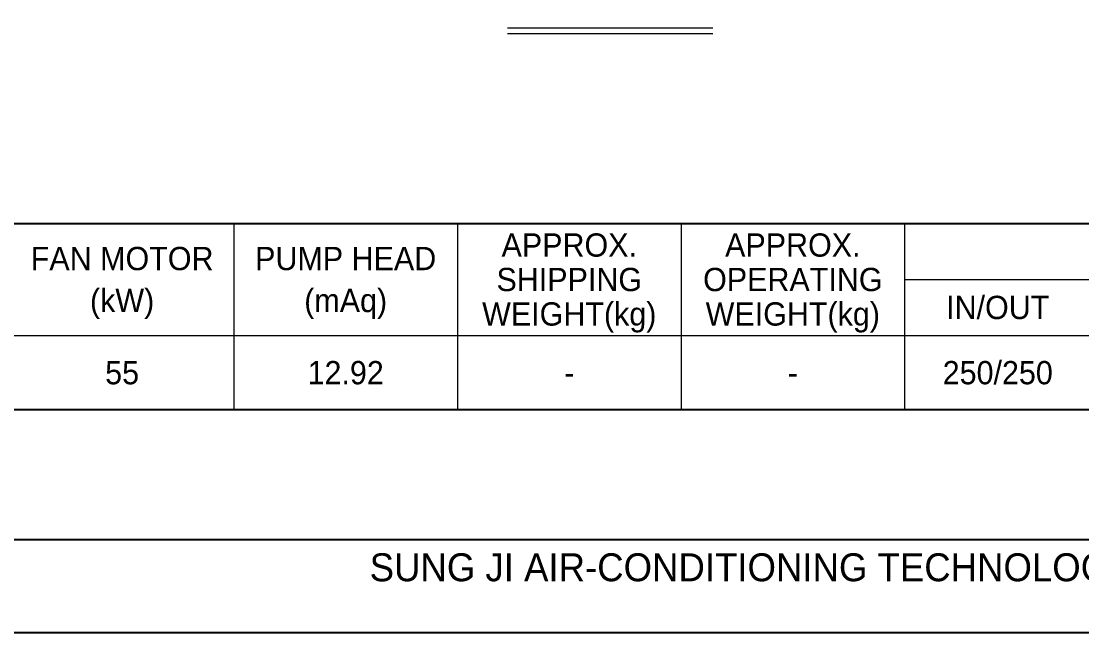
# Model space of a CAD drawing. Header units: millimetres. Extents: x -17070 to 52290, y -291348 to 40308.
# Drawn here: x 29586 to 37979, y 18410 to 23249 of the extents above; entities that cross this region are included whole.
import ezdxf
from ezdxf.enums import TextEntityAlignment as Align

# ---------------------------------------------------------------- set-up
doc = ezdxf.new("R2010")
doc.units = ezdxf.units.MM
for name, color, linetype in [('냉각탑_box', 1, 'Continuous'), ('냉각탑_form', 1, 'Continuous'), ('냉각탑_text', 3, 'Continuous')]:
    doc.layers.add(name, color=color, linetype=linetype)
doc.styles.add('돋움', font='Dotum.ttf')

msp = doc.modelspace()

# ---------------------------------------------------------------- linework, layer by layer
at = {"layer": 'Defpoints'}
msp.add_lwpolyline([(21324.2, 40307.6), (52290, 40307.6), (52290, 18410.3), (21324.2, 18410.3)], close=True, dxfattribs=at)
at = {"layer": '냉각탑_box', "lineweight": 20}
for p, q in [((33434.6, 23197.8), (35057.9, 23197.8)), ((33434.6, 23151.2), (35057.9, 23151.2)), ((31269.5, 21647.8), (31269.5, 20173.6)), ((33038.6, 21647.8), (33038.6, 20173.6)), ((34807.6, 21647.8), (34807.6, 20173.6)), ((36576.6, 21647.8), (36576.6, 20173.6)), ((36576.6, 21205.5), (42252.3, 21205.5)), ((26404.7, 20763.3), (42252.3, 20763.3))]:
    msp.add_line(p, q, dxfattribs=at)
at = {"layer": '냉각탑_box'}
msp.add_lwpolyline([(26404.7, 21647.8), (42252.3, 21647.8), (42252.3, 20173.6), (26404.7, 20173.6)], close=True, dxfattribs=at)
at = {"layer": '냉각탑_form'}
msp.add_lwpolyline([(22061.5, 39570.3), (22061.5, 19147.6), (51552.7, 19147.6), (51552.7, 39570.3)], close=True, dxfattribs=at)

# ---------------------------------------------------------------- texts
at = {"layer": '냉각탑_form', "lineweight": 20, "style": '돋움'}
msp.add_text('SUNG JI AIR-CONDITIONING TECHNOLOGY CO. LTD', height=221.184, dxfattribs=at).set_placement((32343.7, 18817.9))
at = {"layer": '냉각탑_text', "lineweight": 20, "style": '돋움'}
for s, height, p in [('APPROX.', 184.27, (33923.1, 21478.2)), ('APPROX.', 184.27, (35692.1, 21478.2)), ('FAN MOTOR', 184.27, (30385, 21371.4)), ('PUMP HEAD', 184.27, (32154, 21371.4)), ('SHIPPING', 184.27, (33923.1, 21205.5)), ('OPERATING', 184.27, (35692.1, 21205.5)), ('(kW)', 184.27, (30385, 21039.7)), ('(mAq)', 184.27, (32154, 21039.7)), ('IN/OUT', 184.27, (37313.7, 20984.4)), ('WEIGHT(kg)', 184.27, (33923.1, 20932.8)), ('WEIGHT(kg)', 184.27, (35692.1, 20932.8)), ('12.92', 184.27, (32154, 20468.4)), ('250/250', 184.27, (37313.7, 20468.4)), ('55', 184.27, (30385, 20468.4)), ('-', 184.3, (33923.1, 20468.4)), ('-', 184.3, (35692.1, 20468.4))]:
    msp.add_text(s, height=height, dxfattribs=at).set_placement(p, align=Align.MIDDLE_CENTER)

doc.saveas('drawing.dxf')
